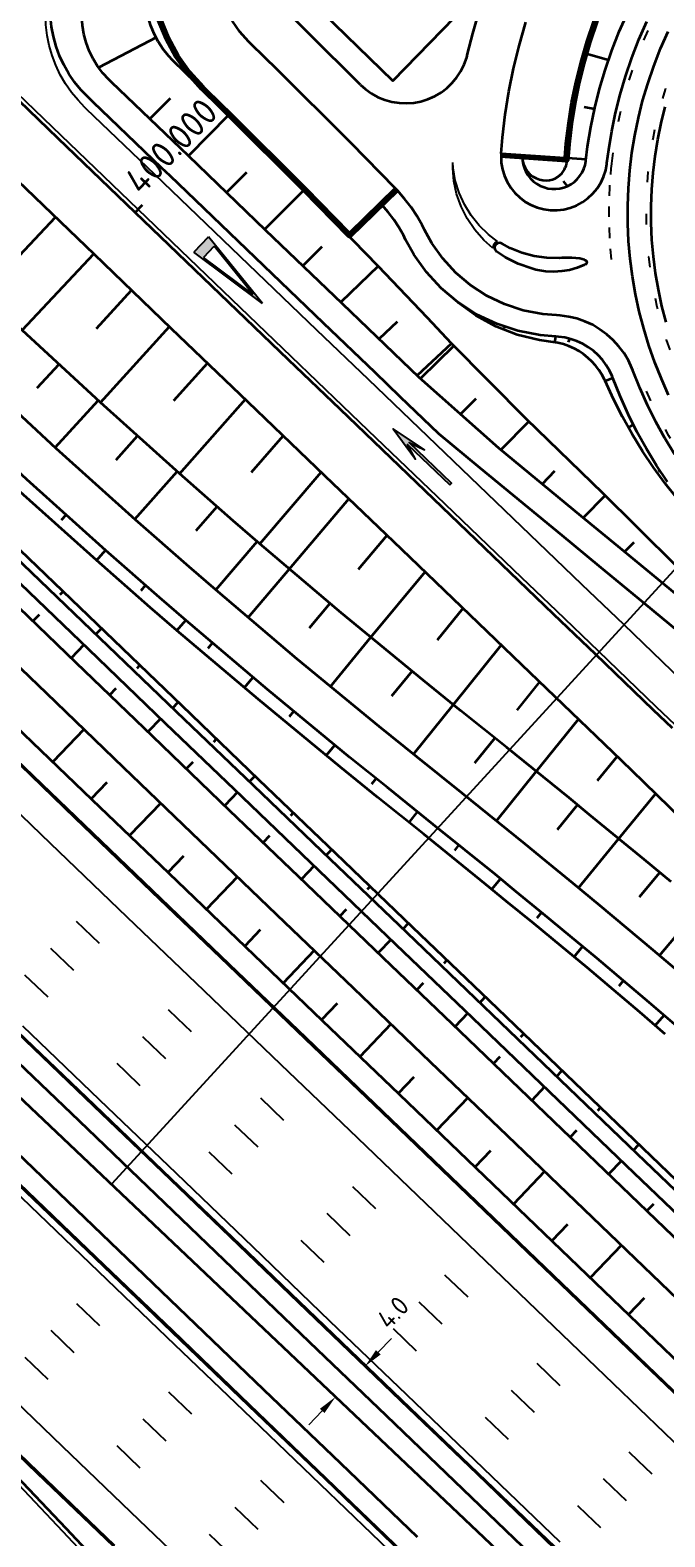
# Model space of a CAD drawing. Header units: metres. Extents: x 134219 to 139178, y 438661 to 444352.
# Drawn here: x 138449.6 to 138509.3, y 439288.6 to 439430.1 of the extents above; entities that cross this region are included whole.
import ezdxf

# ---------------------------------------------------------------- set-up
doc = ezdxf.new("R2010")
doc.units = ezdxf.units.M
for name, pattern in [('11strp', [2, 1, -1]), ('13strp', [4, 1, -3]), ('39strp', [12, 3, -9])]:
    doc.linetypes.add(name, pattern=pattern)
doc.layers.get('DEFPOINTS').update_dxf_attribs({"color": 193})
for name, color, linetype, lineweight in [('N-WE-KL-ET_LS_OV_KABEL-G', 10, 'KL-LS-OV-N', 35), ('N-WE-KL-ET_LS_OV_KABEL-M', 7, 'Continuous', 18), ('Utd-geleiderail-nw', 8, 'glm a2ee v014$0$f2m40080', 35), ('Utd-ondergr-nw', 8, '13strp', 35), ('X-XX-AL-AANPIJLING-S', 7, 'Continuous', 25)]:
    doc.layers.add(name, color=color, linetype=linetype, lineweight=lineweight)
doc.layers.add('Utd-weg-nw', color=8, linetype='Continuous')
doc.styles.add('alm a2ee v011$0$rtw_iso', font='NLCS-ISO.ttf')
doc.styles.add('NLCS_18', font='NLCS-ISO.ttf', dxfattribs={"height": 1.8})
doc.linetypes.add('Dwm A2 aanvulling$0$haag', pattern='A,7,-1.5,[1,RTW.shx,S=0.75,R=45,X=0,Y=0],-1.5', length=10)
doc.linetypes.add('glm a2ee v014$0$f2m40080', pattern='A,2,-1,[160,RTW.shx,S=0.5,R=0,X=0,Y=0],-1', length=4)
doc.linetypes.add('KL-LS-OV-N', pattern='A,4,-1,[103,NLCS.SHX,S=0.75,R=0,X=0,Y=0],-1,4,-1.5,["0V",Standard,S=1,R=0,X=0,Y=-0.5],-3', length=14.5)
doc.dimstyles.new('NLCS_t18_pijl_Dimension_l3_h1', dxfattribs={"dimtxt": 1.8, "dimasz": 1.8, "dimexe": 2, "dimexo": 2, "dimgap": 0.7, "dimtad": 1, "dimdec": 1, "dimzin": 0, "dimdsep": 46, "dimtxsty": 'NLCS_18', "dimcen": 2.5, "dimdle": 2, "dimclrd": 256, "dimclre": 256, "dimclrt": 256, "dimadec": 1, "dimazin": 0, "dimtfac": 1, "dimtdec": 1, "dimtofl": 0, "dimtmove": 1, "dimatfit": 0, "dimfxl": 0, "dimtolj": 1, "dimtzin": 0, "dimlwd": 18, "dimlwe": 18, "dimarcsym": 0})

# ---------------------------------------------------------------- blocks, each defined once
blk = doc.blocks.new('Dwm A2 aanvulling$0$voorrang_750')
h = blk.add_hatch(color=256)
h.paths.add_polyline_path([(0, 8), (-1, 8), (0, 0), (1, 8)])
h.paths.add_polyline_path([(0, 7), (0.72, 7), (0, 1.21), (-0.72, 7)], flags=16)
for p, q in [((0, 0), (-1, 8)), ((0, 8), (-1, 8)), ((0, 0), (1, 8)), ((0, 8), (1, 8)), ((0.85, 8), (0.85, 8.02)), ((0, 1.21), (-0.72, 7)), ((0, 7), (-0.72, 7)), ((0, 1.21), (0.72, 7)), ((0, 7), (0.72, 7))]:
    blk.add_line(p, q)
blk = doc.blocks.new('Dwm A2 aanvulling$0$antispkpijl_750')
blk.add_hatch(color=256).paths.add_polyline_path([(-0.125, 0), (0.125, 0), (0.125, 5.5), (0.6, 4), (0, 7.5), (-0.6, 4), (-0.125, 5.5)])
blk.add_lwpolyline([(-0.125, 0), (0.125, 0), (0.125, 5.5), (0.6, 4), (0, 7.5), (-0.6, 4), (-0.125, 5.5)], close=True)
blk = doc.blocks.new('*D509')
at = {"layer": 'DEFPOINTS', "color": 0, "transparency": 16777216}
for p in [(138481.08, 439304.62), (138478.29, 439301.72), (138478.29, 439301.72)]:
    blk.add_point(p, dxfattribs=at)
at = {"layer": 'N-WE-KL-ET_LS_OV_KABEL-M', "lineweight": 18, "transparency": 16777216}
for p, q in [((138481.08, 439304.62), (138479.63, 439306)), ((138478.29, 439301.72), (138476.85, 439303.1))]:
    blk.add_line(p, q, dxfattribs=at)
at = {"layer": 'N-WE-KL-ET_LS_OV_KABEL-M', "linetype": 'Continuous', "lineweight": 18, "transparency": 16777216}
for p, q in [((138482.32, 439305.92), (138483.57, 439307.22)), ((138477.05, 439300.42), (138475.8, 439299.12))]:
    blk.add_line(p, q, dxfattribs=at)
at = {"layer": 'N-WE-KL-ET_LS_OV_KABEL-M', "transparency": 16777216}
for points in [[(138482.1, 439306.13), (138482.54, 439305.71), (138481.08, 439304.62)], [(138476.83, 439300.62), (138477.26, 439300.21), (138478.29, 439301.72)]]:
    blk.add_solid(points, dxfattribs=at)
at = {"layer": 'N-WE-KL-ET_LS_OV_KABEL-M', "transparency": 16777216, "insert": (138483.69, 439309.66), "char_height": 1.8, "attachment_point": 5, "rotation": 46.2058, "style": 'NLCS_18'}
blk.add_mtext('\\A1;4.0', dxfattribs=at)

msp = doc.modelspace()

# ---------------------------------------------------------------- linework, layer by layer
at = {"layer": 'N-WE-KL-ET_LS_OV_KABEL-G', "elevation": 1.38, "flags": 128}
msp.add_lwpolyline([(138165.54, 439600.74), (138425.82, 439351.41), (138520.26, 439261.98), (138566.89, 439216.72), (138597.65, 439187.42)], dxfattribs=at)
at = {"layer": 'Utd-geleiderail-nw', "linetype": 'Continuous', "flags": 128}
for points in [[(138446.96, 439334.58), (138454.18, 439327.66), (138461.4, 439320.74), (138468.62, 439313.82), (138475.83, 439306.9), (138483.05, 439299.98), (138490.27, 439293.06), (138497.49, 439286.14)], [(138442.67, 439330.11), (138449.89, 439323.19), (138457.11, 439316.27), (138464.33, 439309.35), (138471.54, 439302.42), (138478.76, 439295.5), (138485.98, 439288.58)]]:
    msp.add_lwpolyline(points, dxfattribs=at)
at = {"layer": 'Utd-ondergr-nw', "color": 7, "linetype": 'Continuous'}
msp.add_line((138459.45, 439412.98), (138460.14, 439413.7), dxfattribs=at)
at = {"layer": 'Utd-ondergr-nw', "linetype": 'Dwm A2 aanvulling$0$haag', "lineweight": 70, "flags": 128}
msp.add_lwpolyline([(138484.06, 439415.09), (138479.62, 439410.77), (138475.35, 439415.11), (138468.27, 439422.17), (138467.48, 439422.94), (138465.81, 439424.57), (138465.76, 439424.62), (138464.48, 439426.04), (138463.36, 439427.61), (138462.43, 439429.3), (138461.7, 439431.09), (138461.18, 439432.94), (138460.88, 439434.84), (138460.8, 439436.77), (138460.8, 439437.11), (138460.82, 439437.7), (138460.79, 439439.37), (138460.66, 439441.04), (138460.43, 439442.69), (138460.09, 439444.33), (138459.82, 439445.4), (138459.47, 439446.9), (138459.24, 439448.81), (138459.22, 439450.74), (138459.43, 439452.66), (138459.86, 439454.54), (138460.5, 439456.35), (138461.35, 439458.08), (138461.55, 439458.43), (138463.05, 439460.95), (138463.86, 439462.33), (138468.12, 439469.57), (138470.5, 439473.57), (138471.17, 439474.61), (138472.36, 439476.12), (138473.73, 439477.48), (138475.24, 439478.68), (138476.87, 439479.7), (138478.62, 439480.52), (138480.44, 439481.13), (138482.33, 439481.53), (138484.25, 439481.71), (138486.18, 439481.67), (138488.08, 439481.4), (138489.95, 439480.92), (138491.75, 439480.23), (138493.45, 439479.33), (138493.67, 439479.2), (138494.46, 439478.69), (138495.52, 439477.95), (138496.56, 439477.17), (138497.56, 439476.34), (138498.53, 439475.48), (138499.47, 439474.57), (138500.37, 439473.63), (138501.23, 439472.65), (138502.05, 439471.64), (138502.36, 439471.23), (138502.83, 439470.59), (138503.57, 439469.5), (138504.27, 439468.39), (138504.92, 439467.25), (138505.52, 439466.08), (138506.08, 439464.89), (138506.59, 439463.67), (138507.05, 439462.43), (138507.46, 439461.17), (138507.82, 439459.89), (138508.13, 439458.6), (138508.39, 439457.29), (138508.59, 439455.97), (138508.74, 439454.64), (138508.83, 439453.3), (138508.87, 439451.96), (138508.86, 439450.61), (138508.79, 439449.26), (138508.67, 439447.92), (138508.49, 439446.57), (138508.26, 439445.23), (138507.97, 439443.9), (138507.63, 439442.58), (138507.23, 439441.27), (138506.78, 439439.98), (138506.27, 439438.7), (138505.71, 439437.44), (138505.28, 439436.54), (138504.36, 439434.69), (138504.21, 439434.38), (138503.53, 439432.82), (138502.78, 439430.9), (138502.11, 439428.96), (138501.54, 439427), (138501.07, 439425.12), (138500.69, 439423.23), (138500.39, 439421.33), (138500.16, 439419.42), (138500.04, 439417.89), (138493.85, 439418.31)], dxfattribs=at)
at = {"layer": 'Utd-ondergr-nw', "linetype": 'Continuous'}
msp.add_lwpolyline([(138476.03, 439432.75), (138482.96, 439439.85), (138490.62, 439432.44), (138483.69, 439425.34)], close=True, dxfattribs=at)
at = {"layer": 'Utd-ondergr-nw', "linetype": 'Continuous', "flags": 128}
for points in [[(138483.92, 439415.24), (138479.62, 439411.05), (138475.5, 439415.25), (138468.41, 439422.31), (138467.62, 439423.08), (138465.95, 439424.72), (138465.91, 439424.76), (138464.63, 439426.17), (138463.53, 439427.72), (138462.61, 439429.39), (138461.89, 439431.15), (138461.37, 439432.98), (138461.08, 439434.86), (138461, 439436.77), (138461, 439437.11)], [(138483.92, 439415.24), (138479.76, 439419.48), (138472.61, 439426.59), (138471.82, 439427.37), (138470.15, 439429), (138470.12, 439429.03), (138469.31, 439429.93), (138468.61, 439430.92), (138468.02, 439431.98), (138467.56, 439433.1), (138467.24, 439434.27), (138467.05, 439435.46), (138466.99, 439436.67), (138467, 439436.89)], [(138480.64, 439424.97), (138475.76, 439429.81), (138474.96, 439430.59), (138473.3, 439432.22), (138473.28, 439432.23), (138472.82, 439432.75), (138472.41, 439433.31), (138472.08, 439433.92), (138471.82, 439434.56), (138471.63, 439435.23), (138471.52, 439435.91), (138471.49, 439436.6), (138471.5, 439436.72)], [(138484.39, 439395.64), (138482.01, 439397.93), (138477.17, 439402.56), (138469.96, 439409.48), (138462.74, 439416.4), (138461.94, 439417.17), (138455.52, 439423.33), (138454.94, 439423.88), (138454.35, 439424.49), (138453.75, 439425.22), (138453.21, 439426), (138452.74, 439426.82), (138452.35, 439427.68), (138452.02, 439428.57), (138451.77, 439429.48), (138451.6, 439430.41), (138451.51, 439431.35), (138451.5, 439432.3), (138451.57, 439433.24), (138451.72, 439434.18), (138451.76, 439434.36)], [(138486.16, 439397.48), (138483.78, 439399.77), (138478.94, 439404.4), (138471.72, 439411.32), (138464.5, 439418.25), (138463.71, 439419.01), (138457.28, 439425.17), (138457.07, 439425.37), (138456.99, 439425.45), (138456.43, 439426.05), (138455.93, 439426.71), (138455.5, 439427.41), (138455.14, 439428.15), (138454.85, 439428.93), (138454.64, 439429.72), (138454.51, 439430.54), (138454.45, 439431.36), (138454.48, 439432.18), (138454.58, 439433), (138454.67, 439433.44)], [(138489.2, 439400.66), (138486.94, 439403.06), (138482.31, 439407.92), (138475.32, 439415.08), (138468.23, 439422.13), (138467.44, 439422.91), (138463.01, 439427.24), (138462.59, 439427.68), (138462.07, 439428.33), (138461.62, 439429.02), (138461.24, 439429.75), (138460.93, 439430.51), (138460.69, 439431.3), (138460.54, 439432.11), (138460.46, 439432.93), (138460.46, 439433.75), (138460.53, 439434.46)], [(138480.64, 439424.97), (138481.11, 439424.55), (138481.67, 439424.15), (138482.28, 439423.81), (138482.92, 439423.55), (138483.58, 439423.36), (138484.27, 439423.25), (138484.96, 439423.22), (138485.65, 439423.27), (138486.33, 439423.39), (138486.99, 439423.6), (138487.62, 439423.88), (138488.22, 439424.23), (138488.77, 439424.65), (138489.27, 439425.13), (138489.71, 439425.66), (138490.09, 439426.24), (138490.4, 439426.86), (138490.63, 439427.51), (138490.72, 439427.86), (138491.21, 439429.78), (138491.91, 439432.2)], [(138495.86, 439418.37), (138495.86, 439418.23), (138495.87, 439417.85), (138495.94, 439417.48), (138496.05, 439417.11), (138496.2, 439416.77), (138496.4, 439416.45), (138496.64, 439416.15), (138496.91, 439415.89), (138497.22, 439415.66), (138497.55, 439415.47), (138497.9, 439415.33), (138498.26, 439415.23), (138498.64, 439415.18), (138499.02, 439415.18), (138499.39, 439415.22), (138499.76, 439415.31), (138500.12, 439415.45), (138500.45, 439415.63), (138500.76, 439415.85), (138501.03, 439416.11), (138501.28, 439416.4), (138501.48, 439416.72), (138501.64, 439417.06), (138501.76, 439417.42), (138501.83, 439417.8), (138501.84, 439417.84), (138502, 439419.16), (138502.3, 439420.98), (138502.67, 439422.78), (138503.12, 439424.57), (138503.64, 439426.33), (138504.27, 439428.17), (138504.98, 439429.98), (138505.77, 439431.76)], [(138461.77, 439431.11), (138462.5, 439429.34), (138463.43, 439427.66), (138464.54, 439426.09), (138465.82, 439424.67), (138465.87, 439424.63), (138467.53, 439423), (138468.32, 439422.23), (138475.41, 439415.17), (138479.54, 439410.97)], [(138493.87, 439418.51), (138493.86, 439418.27), (138493.88, 439417.64), (138493.99, 439417.01), (138494.18, 439416.41), (138494.44, 439415.83), (138494.77, 439415.29), (138495.16, 439414.8), (138495.62, 439414.36), (138496.12, 439413.98), (138496.67, 439413.67), (138497.26, 439413.43), (138497.87, 439413.27), (138498.49, 439413.18), (138499.13, 439413.18), (138499.75, 439413.25), (138500.37, 439413.41), (138500.96, 439413.63), (138501.51, 439413.94), (138502.02, 439414.3), (138502.49, 439414.74), (138502.89, 439415.22), (138503.23, 439415.75), (138503.5, 439416.33), (138503.7, 439416.93), (138503.82, 439417.55), (138503.82, 439417.62), (138503.98, 439418.88), (138504.27, 439420.61), (138504.62, 439422.34), (138505.05, 439424.04), (138505.55, 439425.73), (138506.15, 439427.48), (138506.83, 439429.21), (138507.58, 439430.91)], [(138493.87, 439418.51), (138499.85, 439418.1), (138499.96, 439419.44), (138500.19, 439421.36), (138500.49, 439423.27), (138500.88, 439425.17), (138501.35, 439427.05), (138501.92, 439429.02), (138502.59, 439430.97)], [(138493.87, 439418.51), (138493.99, 439420.02), (138494.24, 439422.18), (138494.59, 439424.34), (138495.03, 439426.48), (138495.55, 439428.61), (138496.2, 439430.84)], [(138499.97, 439418.1), (138500.08, 439419.43), (138500.31, 439421.34), (138500.61, 439423.25), (138501, 439425.14), (138501.46, 439427.02), (138502.04, 439428.99), (138502.7, 439430.93)], [(138500.1, 439418.09), (138500.21, 439419.42), (138500.44, 439421.32), (138500.74, 439423.22), (138501.12, 439425.11), (138501.59, 439426.99), (138502.16, 439428.95), (138502.82, 439430.89)], [(138461.43, 439429.39), (138456.04, 439426.57)], [(138509.61, 439395.82), (138508.93, 439397.35), (138508.31, 439398.89), (138507.76, 439400.47), (138507.27, 439402.06), (138506.85, 439403.67), (138506.5, 439405.3), (138506.21, 439406.94), (138506, 439408.6), (138505.85, 439410.26), (138505.78, 439411.92), (138505.77, 439413.59), (138505.83, 439415.25), (138505.96, 439416.91), (138506.16, 439418.57), (138506.43, 439420.21), (138506.77, 439421.85), (138507.17, 439423.46), (138507.65, 439425.06), (138508.22, 439426.72), (138508.86, 439428.36), (138509.57, 439429.97)], [(138501.86, 439427.91), (138503.97, 439427.29)], [(138481.11, 439392.21), (138478.72, 439394.5), (138473.89, 439399.13), (138466.67, 439406.06), (138459.45, 439412.98), (138458.65, 439413.74), (138452.23, 439419.9), (138446.7, 439425.2)], [(138462.76, 439423.68), (138460.85, 439421.75)], [(138468.24, 439422.12), (138464.47, 439418.28)], [(138501.68, 439422.88), (138502.66, 439422.7)], [(138509.39, 439402.66), (138508.99, 439404.18), (138508.66, 439405.72), (138508.39, 439407.27), (138508.19, 439408.83), (138508.05, 439410.4), (138507.98, 439411.98), (138507.97, 439413.55), (138508.03, 439415.13), (138508.15, 439416.7), (138508.34, 439418.26), (138508.59, 439419.81), (138508.91, 439421.36), (138509.3, 439422.88)], [(138477.3, 439388.24), (138474.92, 439390.53), (138470.08, 439395.16), (138462.86, 439402.08), (138455.64, 439409.01), (138454.85, 439409.77), (138448.43, 439415.93), (138444.49, 439419.7)], [(138495.86, 439418.37), (138495.86, 439418.23), (138495.89, 439417.85), (138495.98, 439417.49), (138496.13, 439417.15), (138496.33, 439416.84), (138496.58, 439416.57), (138496.86, 439416.35), (138497.16, 439416.18), (138497.47, 439416.06), (138497.8, 439415.99), (138498.11, 439415.97), (138498.42, 439416), (138498.7, 439416.07), (138498.96, 439416.17), (138499.2, 439416.31), (138499.4, 439416.46), (138499.57, 439416.63), (138499.71, 439416.81), (138499.82, 439417), (138499.9, 439417.18), (138499.97, 439417.36), (138500.02, 439417.53), (138500.05, 439417.7), (138500.07, 439417.86), (138500.09, 439418.02), (138500.1, 439418.05)], [(138500.1, 439418.09), (138501.85, 439417.97)], [(138469.92, 439416.72), (138468.05, 439414.84)], [(138475.33, 439415.07), (138471.64, 439411.41)], [(138499.08, 439403.31), (138497.79, 439403.42), (138495.95, 439403.77), (138494.19, 439404.35), (138492.53, 439405.15), (138491, 439406.13), (138489.61, 439407.3), (138488.39, 439408.63), (138487.35, 439410.08), (138486.67, 439411.33), (138486.44, 439411.77), (138485.95, 439412.64), (138485.4, 439413.47), (138484.79, 439414.26), (138484.13, 439415.02), (138483.92, 439415.24)], [(138499.7, 439415.92), (138500.09, 439415.44)], [(138499, 439401.31), (138497.53, 439401.44), (138495.45, 439401.84), (138493.45, 439402.5), (138491.56, 439403.4), (138489.81, 439404.53), (138488.23, 439405.86), (138486.84, 439407.37), (138485.65, 439409.03), (138484.89, 439410.41), (138484.68, 439410.84), (138484.25, 439411.59), (138483.77, 439412.31), (138483.24, 439413), (138482.67, 439413.65), (138482.49, 439413.84)], [(138448.59, 439408.92), (138451.98, 439412.52)], [(138477.02, 439409.73), (138475.22, 439407.97)], [(138493.93, 439410.05), (138493.93, 439410.05), (138493.75, 439410.11), (138493.56, 439410.09), (138493.4, 439410), (138493.29, 439409.85), (138493.25, 439409.66), (138493.29, 439409.48), (138493.4, 439409.33), (138493.43, 439409.3)], [(138501.77, 439408.06), (138501.72, 439408.04), (138501.02, 439407.76), (138500.3, 439407.56), (138499.56, 439407.44), (138498.82, 439407.4), (138498.07, 439407.43), (138497.33, 439407.55), (138497.14, 439407.59), (138496.74, 439407.7), (138495.47, 439408.14), (138494.28, 439408.74), (138493.43, 439409.3)], [(138501.72, 439408.53), (138501.27, 439408.63), (138500.52, 439408.71), (138499.78, 439408.71), (138499.58, 439408.7), (138499.37, 439408.69), (138498.17, 439408.7), (138496.98, 439408.86), (138495.82, 439409.17), (138494.71, 439409.62), (138493.93, 439410.05)], [(138448.85, 439401.9), (138455.58, 439409.07)], [(138482.32, 439407.91), (138478.81, 439404.53)], [(138501.72, 439408.53), (138501.81, 439408.5), (138501.9, 439408.39), (138501.91, 439408.25), (138501.86, 439408.13), (138501.77, 439408.06)], [(138471.18, 439381.86), (138468.68, 439384.02), (138463.63, 439388.44), (138456.19, 439395.12), (138448.84, 439401.91), (138448.03, 439402.66), (138442.77, 439407.61)], [(138455.83, 439402.08), (138459.13, 439405.66)], [(138498.98, 439400.76), (138497.47, 439400.97), (138495.36, 439401.49), (138493.36, 439402.27), (138491.5, 439403.28), (138489.79, 439404.5)], [(138489.8, 439404.5), (138489.82, 439404.52)], [(138456.2, 439395.11), (138462.69, 439402.25)], [(138484.08, 439402.69), (138482.39, 439401.09)], [(138494.15, 439402.12), (138494.21, 439402.25)], [(138510.17, 439390.27), (138509.25, 439391.77), (138508.4, 439393.31), (138507.62, 439394.88), (138506.9, 439396.49), (138506.25, 439398.12), (138506.25, 439398.12), (138506.16, 439398.34), (138505.83, 439399.06), (138505.42, 439399.75), (138504.94, 439400.39), (138504.4, 439400.98), (138503.81, 439401.52), (138503.16, 439401.99), (138502.48, 439402.4), (138501.75, 439402.74), (138500.99, 439403), (138500.22, 439403.18), (138499.42, 439403.29), (138499.08, 439403.31)], [(138467.03, 439377.53), (138464.53, 439379.69), (138459.48, 439384.11), (138452.03, 439390.79), (138444.69, 439397.58), (138443.88, 439398.33), (138441.08, 439400.97)], [(138489.2, 439400.66), (138485.98, 439397.65)], [(138531.27, 439357.47), (138528.98, 439359.98), (138526.67, 439362.48), (138524.37, 439364.97), (138522.08, 439367.45), (138519.8, 439369.93), (138517.55, 439372.42), (138515.88, 439374.3), (138510.54, 439379.56), (138506.64, 439383.43), (138503.43, 439386.6), (138496.24, 439393.55), (138489.2, 439400.66)], [(138498.92, 439400.77), (138499, 439401.31)], [(138503.65, 439397.15), (138503.65, 439397.15), (138503.59, 439397.29), (138503.34, 439397.75), (138503.06, 439398.18), (138502.75, 439398.59), (138502.4, 439398.98), (138502.03, 439399.33), (138501.62, 439399.66), (138501.19, 439399.95), (138500.73, 439400.2), (138500.24, 439400.42), (138499.74, 439400.59), (138499.21, 439400.72), (138498.98, 439400.76)], [(138509.5, 439387.66), (138508.48, 439389.19), (138507.52, 439390.77), (138506.63, 439392.38), (138505.81, 439394.03), (138505.06, 439395.71), (138504.38, 439397.42), (138504.37, 439397.42), (138504.31, 439397.58), (138504.06, 439398.13), (138503.75, 439398.64), (138503.39, 439399.12), (138502.99, 439399.57), (138502.55, 439399.97), (138502.06, 439400.32), (138501.55, 439400.63), (138501, 439400.88), (138500.43, 439401.08), (138499.85, 439401.22), (138499.26, 439401.3), (138499, 439401.31)], [(138500.21, 439400.79), (138500.32, 439401.1)], [(138489.42, 439400.43), (138486.28, 439397.38)], [(138450.26, 439396.51), (138452.3, 439398.71)], [(138463.09, 439395.3), (138466.26, 439398.83)], [(138464.26, 439374.64), (138461.76, 439376.8), (138456.71, 439381.22), (138449.27, 439387.9), (138441.92, 439394.69), (138441.11, 439395.44), (138439.81, 439396.66)], [(138514.92, 439373.3), (138509.12, 439378.08), (138504.86, 439381.59), (138501.38, 439384.46), (138493.64, 439390.83), (138486.16, 439397.48)], [(138503.65, 439397.15), (138504.36, 439397.45)], [(138511.67, 439384.68), (138510.46, 439386.07), (138509.3, 439387.52), (138508.2, 439389.01), (138507.16, 439390.56), (138506.18, 439392.14), (138505.27, 439393.77), (138504.43, 439395.44), (138503.65, 439397.15), (138503.65, 439397.15)], [(138463.38, 439373.72), (138460.88, 439375.88), (138455.83, 439380.3), (138448.38, 439386.98), (138441.04, 439393.77), (138440.23, 439394.52), (138439.39, 439395.31)], [(138451.93, 439390.89), (138455.97, 439395.32)], [(138463.64, 439388.43), (138469.82, 439395.42)], [(138513.15, 439371.46), (138507.35, 439376.24), (138503.1, 439379.74), (138499.61, 439382.62), (138491.87, 439388.99), (138488, 439392.18), (138484.39, 439395.64)], [(138491.5, 439395.45), (138490.06, 439394.02)], [(138434.12, 439394.12), (138434.46, 439393.79), (138441.68, 439386.87), (138448.9, 439379.95), (138456.11, 439373.03), (138463.33, 439366.11), (138470.55, 439359.19), (138477.77, 439352.27), (138484.99, 439345.35), (138492.21, 439338.42), (138499.42, 439331.5), (138506.64, 439324.58), (138513.86, 439317.66), (138521.08, 439310.74), (138528.3, 439303.82), (138535.52, 439296.9), (138542.73, 439289.98), (138549.95, 439283.06), (138557.17, 439276.14), (138558.58, 439274.78)], [(138434.41, 439394.88), (138434.98, 439394.33), (138442.2, 439387.41), (138449.42, 439380.49), (138456.63, 439373.57), (138463.85, 439366.65), (138471.07, 439359.73), (138478.29, 439352.81), (138485.51, 439345.89), (138492.73, 439338.97), (138499.94, 439332.04), (138507.16, 439325.12), (138514.38, 439318.2), (138521.6, 439311.28), (138528.82, 439304.36), (138536.03, 439297.44), (138543.25, 439290.52), (138550.47, 439283.6), (138557.69, 439276.68), (138559.17, 439275.26)], [(138430.34, 439393.26), (138432.22, 439391.45), (138439.44, 439384.53), (138446.66, 439377.61), (138453.88, 439370.69), (138461.09, 439363.77), (138468.31, 439356.85), (138475.53, 439349.93), (138482.75, 439343.01), (138489.97, 439336.09), (138497.19, 439329.17), (138504.4, 439322.25), (138511.62, 439315.33), (138518.84, 439308.41), (138526.06, 439301.49), (138533.28, 439294.56), (138540.5, 439287.64), (138547.71, 439280.72), (138554.93, 439273.8), (138562.15, 439266.88), (138569.37, 439259.96), (138572.11, 439257.33)], [(138432.99, 439393.12), (138433.42, 439392.71), (138440.64, 439385.79), (138447.86, 439378.87), (138455.08, 439371.95), (138462.29, 439365.02), (138469.51, 439358.1), (138476.73, 439351.18), (138483.95, 439344.26), (138491.17, 439337.34), (138498.39, 439330.42), (138505.6, 439323.5), (138512.82, 439316.58), (138520.04, 439309.66), (138527.26, 439302.74), (138534.48, 439295.82), (138541.7, 439288.9), (138548.91, 439281.98), (138556.13, 439275.06), (138562.04, 439269.39)], [(138509.97, 439364.52), (138508.17, 439366.26), (138502.76, 439371.45), (138498.79, 439375.25), (138495.54, 439378.37), (138488.32, 439385.29), (138481.11, 439392.21)], [(138496.46, 439393.33), (138493.84, 439390.67)], [(138505.83, 439392.77), (138506.3, 439393.04)], [(138457.68, 439389.75), (138459.69, 439391.98)], [(138470.39, 439388.57), (138473.38, 439392)], [(138459.43, 439384.15), (138463.41, 439388.64)], [(138471.18, 439381.86), (138476.95, 439388.58)], [(138510.92, 439355.92), (138508.55, 439358.24), (138506.16, 439360.55), (138504.37, 439362.29), (138498.95, 439367.48), (138494.99, 439371.28), (138491.74, 439374.4), (138484.52, 439381.32), (138477.3, 439388.24)], [(138498.9, 439388.66), (138497.74, 439387.46)], [(138508.65, 439388.66), (138508.78, 439388.75)], [(138465.2, 439383.09), (138467.17, 439385.34)], [(138473.97, 439379.5), (138479.56, 439386.07)], [(138503.65, 439386.38), (138501.59, 439384.28)], [(138452.54, 439384.11), (138452.97, 439384.58)], [(138480.46, 439379.46), (138483.14, 439382.65)], [(138455.84, 439380.29), (138456.68, 439381.25)], [(138467.03, 439377.53), (138470.94, 439382.06)], [(138509.85, 439350.09), (138507.31, 439352.19), (138504.76, 439354.3), (138502.19, 439356.41), (138500.25, 439358), (138494.39, 439362.72), (138490.09, 439366.17), (138486.57, 439369.01), (138478.82, 439375.38), (138471.18, 439381.86)], [(138506.33, 439381.98), (138505.46, 439381.1)], [(138470.09, 439374.93), (138473.97, 439379.5)], [(138481.63, 439373.07), (138486.71, 439379.22)], [(138452.42, 439377.09), (138452.68, 439377.36)], [(138460.02, 439377.48), (138460.44, 439377.96)], [(138510.62, 439341.61), (138508.16, 439343.7), (138505.66, 439345.79), (138503.14, 439347.88), (138500.6, 439349.98), (138498.03, 439352.08), (138496.09, 439353.67), (138490.24, 439358.39), (138485.94, 439361.84), (138482.41, 439364.68), (138474.67, 439371.05), (138467.03, 439377.53)], [(138450.43, 439375.19), (138449.83, 439374.57)], [(138475.86, 439373.97), (138477.79, 439376.26)], [(138487.89, 439372.84), (138490.29, 439375.79)], [(138443.89, 439374.73), (138451.11, 439367.81), (138458.33, 439360.88), (138465.54, 439353.96), (138472.76, 439347.04), (138479.98, 439340.12), (138487.2, 439333.2), (138494.42, 439326.28), (138501.64, 439319.36), (138508.85, 439312.44), (138516.07, 439305.52), (138523.29, 439298.6), (138530.51, 439291.68), (138537.73, 439284.76), (138544.95, 439277.84), (138552.16, 439270.92), (138559.38, 439263.99), (138566.6, 439257.07), (138573.82, 439250.15), (138581.04, 439243.23), (138588.25, 439236.31), (138594.17, 439230.64)], [(138455.77, 439373.36), (138456.29, 439373.9)], [(138463.38, 439373.72), (138464.21, 439374.69)], [(138510.21, 439336.7), (138507.8, 439338.78), (138505.35, 439340.85), (138502.87, 439342.93), (138500.36, 439345.01), (138497.82, 439347.1), (138495.26, 439349.19), (138493.33, 439350.78), (138487.47, 439355.5), (138483.17, 439358.96), (138479.65, 439361.79), (138471.9, 439368.17), (138464.26, 439374.64)], [(138454.64, 439372.36), (138453.44, 439371.11)], [(138509.3, 439335.8), (138506.9, 439337.87), (138504.45, 439339.94), (138501.98, 439342.02), (138499.47, 439344.09), (138496.94, 439346.18), (138494.38, 439348.27), (138492.44, 439349.86), (138486.59, 439354.58), (138482.28, 439358.03), (138478.76, 439360.87), (138471.02, 439367.25), (138463.38, 439373.72)], [(138466.32, 439372.06), (138466.74, 439372.54)], [(138477.82, 439368.46), (138481.63, 439373.07)], [(138489.38, 439366.75), (138493.88, 439372.34)], [(138459.64, 439370.17), (138459.9, 439370.44)], [(138483.6, 439367.57), (138485.49, 439369.89)], [(138457.65, 439368.27), (138457.05, 439367.65)], [(138469.73, 439368.34), (138470.54, 439369.32)], [(138495.39, 439366.24), (138497.5, 439368.88)], [(138462.99, 439366.44), (138463.51, 439366.98)], [(138485.63, 439362.09), (138489.38, 439366.75)], [(138461.86, 439365.44), (138460.66, 439364.19)], [(138473.98, 439365.64), (138474.38, 439366.13)], [(138497.17, 439360.48), (138501.13, 439365.39)], [(138448.18, 439364.75), (138455.4, 439357.83), (138462.62, 439350.91), (138469.83, 439343.99), (138477.05, 439337.07), (138484.27, 439330.15), (138491.49, 439323.23), (138498.71, 439316.31), (138505.93, 439309.39), (138513.14, 439302.47), (138520.36, 439295.54), (138527.58, 439288.62), (138534.8, 439281.7), (138542.02, 439274.78), (138549.24, 439267.86), (138556.45, 439260.94), (138563.67, 439254.02), (138570.89, 439247.1), (138578.11, 439240.18), (138585.33, 439233.26), (138592.55, 439226.34), (138599.76, 439219.42), (138606.98, 439212.5), (138613.36, 439206.38)], [(138454.64, 439364.42), (138451.71, 439361.36)], [(138446.57, 439363.08), (138453.79, 439356.16), (138461.01, 439349.24), (138468.23, 439342.32), (138475.45, 439335.39), (138482.67, 439328.47), (138489.88, 439321.55), (138497.1, 439314.63), (138504.32, 439307.71), (138511.54, 439300.79), (138518.76, 439293.87), (138525.98, 439286.95)], [(138446.62, 439363.13), (138453.84, 439356.21), (138461.06, 439349.29), (138468.28, 439342.37), (138475.5, 439335.44), (138482.71, 439328.52), (138489.93, 439321.6), (138497.15, 439314.68), (138504.37, 439307.76), (138511.59, 439300.84), (138518.81, 439293.92), (138526.02, 439287)], [(138466.86, 439363.25), (138467.12, 439363.52)], [(138477.43, 439361.97), (138478.23, 439362.95)], [(138491.41, 439361.28), (138493.28, 439363.61)], [(138464.87, 439361.35), (138464.27, 439360.73)], [(138502.92, 439359.61), (138504.78, 439361.89)], [(138470.21, 439359.52), (138470.73, 439360.06)], [(138481.71, 439359.31), (138482.11, 439359.81)], [(138493.42, 439355.82), (138497.17, 439360.48)], [(138456.79, 439359.43), (138455.32, 439357.9)], [(138469.08, 439358.52), (138467.88, 439357.27)], [(138504.92, 439354.16), (138508.4, 439358.39)], [(138461.86, 439357.5), (138458.93, 439354.44)], [(138499.16, 439355.02), (138501.06, 439357.33)], [(138474.08, 439356.33), (138474.34, 439356.6)], [(138485.21, 439355.69), (138486.01, 439356.68)], [(138472.09, 439354.43), (138471.49, 439353.81)], [(138501.13, 439349.54), (138504.92, 439354.16)], [(138464, 439352.51), (138462.54, 439350.98)], [(138477.43, 439352.6), (138477.94, 439353.14)], [(138489.5, 439353.05), (138489.9, 439353.54)], [(138476.3, 439351.6), (138475.1, 439350.34)], [(138469.08, 439350.58), (138466.15, 439347.52)], [(138481.29, 439349.41), (138481.55, 439349.68)], [(138492.99, 439349.41), (138493.8, 439350.39)], [(138506.87, 439348.68), (138508.78, 439350.98)], [(138479.31, 439347.51), (138478.71, 439346.88)], [(138497.27, 439346.73), (138497.67, 439347.22)], [(138508.75, 439343.2), (138512.61, 439347.77)], [(138471.22, 439345.59), (138469.76, 439344.06)], [(138484.64, 439345.67), (138485.16, 439346.22)], [(138483.52, 439344.68), (138482.32, 439343.42)], [(138500.72, 439343.06), (138501.53, 439344.04)], [(138476.29, 439343.66), (138473.37, 439340.6)], [(138488.51, 439342.48), (138488.77, 439342.76)], [(138486.53, 439340.59), (138485.93, 439339.96)], [(138504.97, 439340.34), (138505.38, 439340.83)], [(138478.44, 439338.67), (138476.98, 439337.14)], [(138491.86, 439338.75), (138492.38, 439339.3)], [(138490.74, 439337.76), (138489.53, 439336.5)], [(138508.36, 439336.61), (138509.19, 439337.57)], [(138448.33, 439336.01), (138455.55, 439329.09), (138462.77, 439322.17), (138469.99, 439315.25), (138477.21, 439308.33), (138484.42, 439301.41), (138491.64, 439294.49), (138498.86, 439287.57)], [(138448.38, 439336.06), (138455.6, 439329.14), (138462.82, 439322.22), (138470.04, 439315.3), (138477.25, 439308.38), (138484.47, 439301.46), (138491.69, 439294.54), (138498.91, 439287.62)], [(138483.51, 439336.74), (138480.59, 439333.68)], [(138495.73, 439335.56), (138495.99, 439335.83)], [(138493.74, 439333.67), (138493.14, 439333.04)], [(138485.66, 439331.75), (138484.19, 439330.22)], [(138499.08, 439331.83), (138499.6, 439332.37)], [(138497.95, 439330.84), (138496.75, 439329.58)], [(138490.73, 439329.81), (138487.8, 439326.76)], [(138502.95, 439328.64), (138503.21, 439328.91)], [(138500.96, 439326.75), (138500.36, 439326.12)], [(138492.88, 439324.83), (138491.41, 439323.3)], [(138506.3, 439324.91), (138506.82, 439325.45)], [(138497.95, 439322.89), (138495.02, 439319.84)], [(138505.17, 439323.91), (138503.97, 439322.66)], [(138448.47, 439321.71), (138455.69, 439314.79), (138462.91, 439307.87), (138470.13, 439300.94), (138477.34, 439294.02), (138484.56, 439287.1)], [(138448.52, 439321.76), (138455.74, 439314.84), (138462.96, 439307.92), (138470.17, 439301), (138477.39, 439294.07), (138484.61, 439287.15)], [(138508.18, 439319.83), (138507.58, 439319.2)], [(138500.1, 439317.91), (138498.63, 439316.38)], [(138505.17, 439315.97), (138502.24, 439312.92)], [(138507.31, 439310.99), (138505.85, 439309.46)], [(138443.06, 439301.61), (138450.28, 439294.69), (138457.5, 439287.77)], [(138443.01, 439301.56), (138450.23, 439294.64), (138457.45, 439287.72)], [(138447.72, 439294.91), (138452.93, 439289.39), (138459.79, 439282.12)]]:
    msp.add_lwpolyline(points, dxfattribs=at)
at = {"layer": 'Utd-weg-nw', "linetype": '13strp', "flags": 128}
for points in [[(138691.64, 439305.3), (138689.1, 439305.53), (138686.57, 439305.69), (138686.56, 439305.69), (138684.02, 439305.8), (138681.48, 439305.84), (138678.94, 439305.81), (138676.4, 439305.72), (138673.86, 439305.57), (138672.99, 439305.51), (138671.32, 439305.36), (138668.79, 439305.08), (138666.27, 439304.74), (138663.76, 439304.34), (138661.26, 439303.87), (138658.81, 439303.35), (138656.37, 439302.77), (138653.95, 439302.13), (138651.54, 439301.43), (138651.4, 439301.39), (138648.24, 439300.47), (138645.06, 439299.61), (138643.68, 439299.27), (138641.86, 439298.84), (138638.64, 439298.13), (138635.41, 439297.49), (138632.16, 439296.93), (138628.9, 439296.43), (138625.64, 439296.01), (138622.36, 439295.67), (138619.08, 439295.39), (138615.79, 439295.19), (138612.5, 439295.06), (138611.24, 439295.03), (138609.57, 439295.04), (138607.9, 439295.11), (138606.24, 439295.26), (138604.59, 439295.48), (138602.94, 439295.78), (138601.82, 439296.02), (138601.39, 439296.13), (138599.85, 439296.54), (138598.33, 439297.01), (138596.83, 439297.55), (138595.35, 439298.15), (138593.9, 439298.81), (138592.48, 439299.53), (138591.09, 439300.31), (138589.73, 439301.15), (138588.41, 439302.04), (138587.13, 439302.99), (138585.89, 439303.99), (138584.69, 439305.04), (138583.54, 439306.14), (138582.43, 439307.29), (138581.37, 439308.48), (138580.37, 439309.71), (138579.41, 439310.99), (138578.65, 439312.08), (138576.25, 439315.67), (138573.81, 439319.23), (138570.93, 439323.35), (138568.02, 439327.43), (138565.07, 439331.49), (138562.07, 439335.51), (138559.04, 439339.51), (138555.97, 439343.48), (138552.85, 439347.41), (138549.7, 439351.31), (138546.51, 439355.19), (138543.28, 439359.03), (138540.01, 439362.83), (138536.7, 439366.61), (138533.36, 439370.35), (138529.98, 439374.05), (138526.56, 439377.73), (138523.11, 439381.37), (138521.96, 439382.56), (138520.81, 439383.74), (138519.66, 439384.92), (138518.51, 439386.1), (138517.38, 439387.29), (138516.31, 439388.53), (138515.32, 439389.78), (138514.38, 439391.06), (138513.5, 439392.39), (138512.67, 439393.75), (138511.9, 439395.15), (138511.19, 439396.57), (138510.54, 439398.03), (138509.95, 439399.51), (138509.42, 439401.01), (138508.95, 439402.54), (138508.55, 439404.08), (138508.22, 439405.64), (138507.95, 439407.21), (138507.74, 439408.79), (138507.6, 439410.37), (138507.53, 439411.97), (138507.52, 439413.56), (138507.58, 439415.15), (138507.7, 439416.74), (138507.9, 439418.32), (138508.15, 439419.89), (138508.47, 439421.46), (138508.86, 439423), (138509.31, 439424.53), (138509.86, 439426.12), (138510.47, 439427.69), (138511.16, 439429.23), (138511.77, 439430.48), (138511.91, 439430.73), (138512.72, 439432.2), (138513.34, 439433.3), (138514.14, 439434.84), (138514.87, 439436.42), (138515.54, 439438.02), (138516.14, 439439.66), (138516.67, 439441.31), (138517.13, 439442.99), (138517.52, 439444.69), (138517.84, 439446.4), (138518.09, 439448.12), (138518.27, 439449.85), (138518.37, 439451.58), (138518.41, 439453.32), (138518.37, 439455.06), (138518.25, 439456.8), (138518.07, 439458.53), (138517.81, 439460.25), (138517.49, 439461.96), (138517.09, 439463.65), (138516.62, 439465.32), (138516.08, 439466.98), (138515.47, 439468.61), (138514.8, 439470.21), (138514.06, 439471.79), (138513.25, 439473.33), (138512.38, 439474.84), (138511.45, 439476.3), (138510.85, 439477.19), (138510.46, 439477.73), (138509.41, 439479.12), (138508.31, 439480.46), (138507.14, 439481.76), (138505.93, 439483), (138504.66, 439484.2), (138503.35, 439485.34), (138501.99, 439486.42), (138500.59, 439487.45), (138499.14, 439488.41), (138497.66, 439489.32), (138496.13, 439490.16), (138494.6, 439490.99), (138493.05, 439491.78), (138491.47, 439492.55), (138489.87, 439493.29), (138488.71, 439493.79), (138487.52, 439494.26), (138486.33, 439494.71), (138485.11, 439495.13), (138483.88, 439495.51), (138482.64, 439495.85), (138481.38, 439496.16), (138480.11, 439496.42), (138479.6, 439496.5), (138478.14, 439496.67), (138476.66, 439496.73), (138475.18, 439496.69), (138473.7, 439496.53), (138472.24, 439496.24), (138472.1, 439496.2)], [(138504.27, 439417.57), (138504.43, 439418.82), (138504.71, 439420.53), (138505.06, 439422.24), (138505.49, 439423.92), (138505.98, 439425.59), (138506.57, 439427.33), (138507.24, 439429.04), (138507.99, 439430.72), (138508.66, 439432.08), (138508.81, 439432.36), (138509.7, 439433.97), (138510.26, 439434.97), (138510.99, 439436.38), (138511.67, 439437.83), (138512.28, 439439.3), (138512.83, 439440.8), (138513.31, 439442.31), (138513.74, 439443.85), (138514.1, 439445.4), (138514.39, 439446.97), (138514.62, 439448.55), (138514.78, 439450.13), (138514.88, 439451.72), (138514.91, 439453.32), (138514.87, 439454.91), (138514.77, 439456.5), (138514.6, 439458.08), (138514.36, 439459.66), (138514.06, 439461.22), (138513.7, 439462.78), (138513.27, 439464.31), (138512.77, 439465.83), (138512.22, 439467.32), (138511.6, 439468.79), (138510.92, 439470.23), (138510.19, 439471.64), (138509.39, 439473.02), (138508.54, 439474.37), (138507.99, 439475.18), (138507.63, 439475.68), (138506.67, 439476.95), (138505.65, 439478.18), (138504.59, 439479.37), (138503.48, 439480.51), (138502.32, 439481.6), (138501.11, 439482.65), (138499.87, 439483.64), (138498.58, 439484.58), (138497.26, 439485.46), (138495.89, 439486.29), (138494.5, 439487.07), (138493.03, 439487.69), (138491.52, 439488.19), (138489.97, 439488.56), (138488.4, 439488.82), (138487.26, 439488.94), (138486.13, 439489), (138485, 439489.02), (138483.88, 439489), (138482.76, 439488.94), (138481.66, 439488.85), (138480.56, 439488.73), (138479.48, 439488.59), (138479.14, 439488.53), (138478.18, 439488.33), (138477.24, 439488.08), (138476.34, 439487.81), (138475.45, 439487.52), (138474.59, 439487.22), (138473.74, 439486.9), (138472.91, 439486.55), (138472.1, 439486.15), (138471.32, 439485.71), (138470.88, 439485.43), (138470.87, 439485.42), (138470.57, 439485.22), (138469.86, 439484.68), (138469.18, 439484.1)], [(138691.28, 439301.81), (138688.83, 439302.04), (138686.38, 439302.2), (138686.38, 439302.2), (138683.93, 439302.3), (138681.47, 439302.34), (138679.01, 439302.31), (138676.56, 439302.23), (138674.11, 439302.08), (138673.27, 439302.02), (138671.66, 439301.88), (138669.22, 439301.61), (138666.78, 439301.28), (138664.36, 439300.89), (138661.94, 439300.44), (138659.58, 439299.94), (138657.22, 439299.37), (138654.88, 439298.76), (138652.56, 439298.08), (138652.42, 439298.04), (138649.18, 439297.09), (138645.92, 439296.22), (138644.52, 439295.87), (138642.65, 439295.43), (138639.35, 439294.7), (138636.04, 439294.05), (138632.72, 439293.47), (138629.39, 439292.97), (138626.04, 439292.54), (138622.69, 439292.18), (138619.33, 439291.9), (138615.96, 439291.69), (138612.59, 439291.56), (138611.3, 439291.53), (138609.48, 439291.54), (138607.66, 439291.62), (138605.85, 439291.78), (138604.04, 439292.03), (138602.25, 439292.35), (138601.03, 439292.61), (138600.55, 439292.73), (138598.87, 439293.18), (138597.21, 439293.69), (138595.58, 439294.28), (138593.97, 439294.94), (138592.38, 439295.66), (138590.83, 439296.45), (138589.31, 439297.3), (138587.83, 439298.21), (138586.39, 439299.19), (138584.99, 439300.22), (138583.64, 439301.31), (138582.33, 439302.46), (138581.07, 439303.66), (138579.86, 439304.91), (138578.71, 439306.21), (138577.61, 439307.56), (138576.57, 439308.95), (138575.74, 439310.14), (138573.35, 439313.7), (138570.93, 439317.24), (138568.07, 439321.33), (138565.18, 439325.39), (138562.25, 439329.41), (138559.28, 439333.41), (138556.26, 439337.38), (138553.21, 439341.32), (138550.12, 439345.23), (138546.99, 439349.1), (138543.82, 439352.95), (138540.61, 439356.76), (138537.37, 439360.54), (138534.08, 439364.29), (138530.76, 439368), (138527.4, 439371.68), (138524.01, 439375.33), (138520.58, 439378.94), (138519.44, 439380.12), (138518.3, 439381.3), (138517.16, 439382.47), (138516.01, 439383.64), (138514.79, 439384.94), (138513.62, 439386.29), (138512.54, 439387.66), (138511.51, 439389.06), (138510.55, 439390.51), (138509.64, 439392), (138508.8, 439393.52), (138508.03, 439395.08), (138507.31, 439396.66), (138506.67, 439398.28), (138506.67, 439398.28)]]:
    msp.add_lwpolyline(points, dxfattribs=at)
at = {"layer": 'Utd-weg-nw', "linetype": 'Continuous', "flags": 128}
for points in [[(138483.77, 439394.99), (138481.39, 439397.28), (138476.55, 439401.91), (138469.33, 439408.83), (138462.11, 439415.75), (138461.32, 439416.52), (138454.9, 439422.68), (138454.72, 439422.84), (138454.09, 439423.5), (138453.47, 439424.25), (138452.91, 439425.06), (138452.41, 439425.9), (138451.99, 439426.79), (138451.65, 439427.7), (138451.37, 439428.64), (138451.18, 439429.6), (138451.06, 439430.58), (138451.03, 439431.56), (138451.07, 439432.53), (138451.2, 439433.51), (138451.34, 439434.23)], [(138481.38, 439392.5), (138479, 439394.79), (138474.16, 439399.42), (138466.95, 439406.34), (138459.73, 439413.26), (138458.93, 439414.03), (138452.51, 439420.19), (138446.71, 439425.74)], [(138493.53, 439410.24), (138492.67, 439410.9), (138491.8, 439411.74), (138491.04, 439412.68), (138490.41, 439413.71), (138489.92, 439414.81), (138489.56, 439415.96), (138489.36, 439417.15), (138489.32, 439417.65)], [(138493.1, 439409.62), (138492.24, 439410.38), (138491.38, 439411.35), (138490.67, 439412.41), (138490.1, 439413.54), (138489.68, 439414.71), (138489.42, 439415.92), (138489.32, 439417.14), (138489.32, 439417.65)], [(138493.53, 439410.24), (138493.52, 439410.24), (138493.3, 439410.11), (138493.15, 439409.91), (138493.1, 439409.67), (138493.1, 439409.62)], [(138510.84, 439369.04), (138505.42, 439374.23), (138501.46, 439378.03), (138498.21, 439381.15), (138490.99, 439388.07), (138483.77, 439394.99)], [(138510.25, 439364.81), (138508.45, 439366.55), (138503.04, 439371.74), (138499.07, 439375.54), (138495.82, 439378.66), (138488.6, 439385.58), (138481.38, 439392.5)], [(138444.26, 439360.66), (138451.47, 439353.74), (138458.69, 439346.82), (138465.91, 439339.9), (138473.13, 439332.98), (138480.35, 439326.06), (138487.57, 439319.13), (138494.78, 439312.21), (138502, 439305.29), (138509.22, 439298.37), (138516.44, 439291.45), (138523.66, 439284.53)], [(138448.86, 439336.57), (138456.08, 439329.65), (138463.3, 439322.73), (138470.52, 439315.81), (138477.74, 439308.88), (138484.96, 439301.96), (138492.17, 439295.04), (138499.39, 439288.12)], [(138447.99, 439321.2), (138455.2, 439314.28), (138462.42, 439307.36), (138469.64, 439300.44), (138476.86, 439293.52), (138484.08, 439286.6)], [(138445.38, 439304.03), (138452.6, 439297.11), (138459.81, 439290.19), (138467.03, 439283.27)], [(138447.43, 439294.63), (138452.63, 439289.12), (138459.5, 439281.84)]]:
    msp.add_lwpolyline(points, dxfattribs=at)
at = {"layer": 'Utd-weg-nw', "linetype": '11strp', "flags": 128}
msp.add_lwpolyline([(138504.24, 439408.55), (138504.11, 439410.14), (138504.03, 439411.88), (138504.02, 439413.62), (138504.08, 439415.35), (138504.22, 439417.09), (138504.27, 439417.57)], dxfattribs=at)
at = {"layer": 'Utd-weg-nw', "linetype": '39strp', "flags": 128}
for points in [[(138401.94, 439396.25), (138405.67, 439392.66), (138412.89, 439385.74), (138420.11, 439378.82), (138427.33, 439371.9), (138434.55, 439364.98), (138441.76, 439358.06), (138448.98, 439351.14), (138456.2, 439344.22), (138463.42, 439337.3), (138470.64, 439330.38), (138477.86, 439323.46), (138485.07, 439316.54), (138492.29, 439309.62), (138499.51, 439302.69), (138506.73, 439295.77), (138513.95, 439288.85), (138521.17, 439281.93), (138528.38, 439275.01), (138535.6, 439268.09), (138542.82, 439261.17), (138550.04, 439254.25), (138557.26, 439247.33), (138564.48, 439240.41), (138571.69, 439233.49), (138578.91, 439226.57), (138586.13, 439219.65), (138593.35, 439212.73), (138600.57, 439205.81), (138607.79, 439198.88), (138615, 439191.96), (138622.22, 439185.04), (138629.44, 439178.12), (138636.66, 439171.2), (138643.88, 439164.28), (138651.09, 439157.36), (138658.31, 439150.44), (138665.53, 439143.52), (138672.75, 439136.6), (138679.97, 439129.68), (138687.19, 439122.76), (138694.4, 439115.84), (138701.62, 439108.92), (138708.57, 439102.26)], [(138399.52, 439393.72), (138403.25, 439390.14), (138410.47, 439383.22), (138417.69, 439376.3), (138424.91, 439369.38), (138432.12, 439362.45), (138439.34, 439355.53), (138446.56, 439348.61), (138453.78, 439341.69), (138461, 439334.77), (138468.22, 439327.85), (138475.43, 439320.93), (138482.65, 439314.01), (138489.87, 439307.09), (138497.09, 439300.17), (138504.31, 439293.25), (138511.53, 439286.33), (138518.74, 439279.41), (138525.96, 439272.49), (138533.18, 439265.57), (138540.4, 439258.64), (138547.62, 439251.72), (138554.83, 439244.8), (138562.05, 439237.88), (138569.27, 439230.96), (138576.49, 439224.04), (138583.71, 439217.12), (138590.93, 439210.2), (138598.14, 439203.28), (138605.36, 439196.36), (138612.58, 439189.44), (138619.8, 439182.52), (138627.02, 439175.6), (138634.24, 439168.68), (138641.45, 439161.75), (138648.67, 439154.83), (138655.89, 439147.91), (138663.11, 439140.99), (138670.33, 439134.07), (138677.55, 439127.15), (138684.76, 439120.23), (138691.98, 439113.31), (138699.2, 439106.39), (138706.15, 439099.73)], [(138397.09, 439391.19), (138400.83, 439387.61), (138408.05, 439380.69), (138415.26, 439373.77), (138422.48, 439366.85), (138429.7, 439359.93), (138436.92, 439353.01), (138444.14, 439346.09), (138451.36, 439339.17), (138458.57, 439332.25), (138465.79, 439325.32), (138473.01, 439318.4), (138480.23, 439311.48), (138487.45, 439304.56), (138494.67, 439297.64), (138501.88, 439290.72), (138509.1, 439283.8), (138516.32, 439276.88), (138523.54, 439269.96), (138530.76, 439263.04), (138537.98, 439256.12), (138545.19, 439249.2), (138552.41, 439242.28), (138559.63, 439235.36), (138566.85, 439228.44), (138574.07, 439221.51), (138581.29, 439214.59), (138588.5, 439207.67), (138595.72, 439200.75), (138602.94, 439193.83), (138610.16, 439186.91), (138617.38, 439179.99), (138624.6, 439173.07), (138631.81, 439166.15), (138639.03, 439159.23), (138646.25, 439152.31), (138653.47, 439145.39), (138660.69, 439138.47), (138667.91, 439131.55), (138675.12, 439124.62), (138682.34, 439117.7), (138689.56, 439110.78), (138696.78, 439103.86), (138703.72, 439097.2)], [(138384.64, 439376.95), (138387.75, 439373.97), (138394.97, 439367.05), (138402.18, 439360.13), (138409.4, 439353.21), (138416.62, 439346.29), (138423.84, 439339.37), (138431.06, 439332.44), (138438.28, 439325.52), (138445.49, 439318.6), (138452.71, 439311.68), (138459.93, 439304.76), (138467.15, 439297.84), (138474.37, 439290.92), (138481.59, 439284), (138488.8, 439277.08), (138496.02, 439270.16), (138503.24, 439263.24), (138510.46, 439256.32), (138517.68, 439249.4), (138524.9, 439242.48), (138532.11, 439235.55), (138539.33, 439228.63), (138546.55, 439221.71), (138553.77, 439214.79), (138560.99, 439207.87), (138568.21, 439200.95), (138575.42, 439194.03), (138582.64, 439187.11), (138589.86, 439180.19), (138597.08, 439173.27), (138604.3, 439166.35), (138611.52, 439159.43), (138618.73, 439152.51), (138625.95, 439145.59), (138633.17, 439138.66), (138640.39, 439131.74), (138647.61, 439124.82), (138654.83, 439117.9), (138662.04, 439110.98), (138669.26, 439104.06), (138676.48, 439097.14), (138683.7, 439090.22), (138690.92, 439083.3), (138698.14, 439076.38), (138705.35, 439069.46), (138712.57, 439062.54), (138719.79, 439055.62), (138722.29, 439053.22), (138727.01, 439048.7), (138734.23, 439041.77), (138741.44, 439034.85), (138748.66, 439027.93), (138755.88, 439021.01), (138763.1, 439014.09), (138770.32, 439007.17), (138777.54, 439000.25), (138784.75, 438993.33), (138791.97, 438986.41), (138799.1, 438979.58)], [(138382.22, 439374.42), (138385.33, 439371.44), (138392.54, 439364.52), (138399.76, 439357.6), (138406.98, 439350.68), (138414.2, 439343.76), (138421.42, 439336.84), (138428.64, 439329.92), (138435.85, 439323), (138443.07, 439316.08), (138450.29, 439309.16), (138457.51, 439302.24), (138464.73, 439295.31), (138471.95, 439288.39), (138479.16, 439281.47), (138486.38, 439274.55), (138493.6, 439267.63), (138500.82, 439260.71), (138508.04, 439253.79), (138515.26, 439246.87), (138522.47, 439239.95), (138529.69, 439233.03), (138536.91, 439226.11), (138544.13, 439219.19), (138551.35, 439212.27), (138558.57, 439205.35), (138565.78, 439198.42), (138573, 439191.5), (138580.22, 439184.58), (138587.44, 439177.66), (138594.66, 439170.74), (138601.87, 439163.82), (138609.09, 439156.9), (138616.31, 439149.98), (138623.53, 439143.06), (138630.75, 439136.14), (138637.97, 439129.22), (138645.18, 439122.3), (138652.4, 439115.38), (138659.62, 439108.46), (138666.84, 439101.53), (138674.06, 439094.61), (138681.28, 439087.69), (138688.49, 439080.77), (138695.71, 439073.85), (138702.93, 439066.93), (138710.15, 439060.01), (138717.37, 439053.09), (138719.87, 439050.7), (138724.59, 439046.17), (138731.8, 439039.25), (138739.02, 439032.33), (138746.24, 439025.41), (138753.46, 439018.49), (138760.68, 439011.57), (138767.9, 439004.65), (138775.11, 438997.72), (138782.33, 438990.8), (138789.55, 438983.88), (138796.68, 438977.05)], [(138379.79, 439371.9), (138382.9, 439368.92), (138390.12, 439362), (138397.34, 439355.07), (138404.56, 439348.15), (138411.78, 439341.23), (138419, 439334.31), (138426.21, 439327.39), (138433.43, 439320.47), (138440.65, 439313.55), (138447.87, 439306.63), (138455.09, 439299.71), (138462.3, 439292.79), (138469.52, 439285.87), (138476.74, 439278.95), (138483.96, 439272.03), (138491.18, 439265.11), (138498.4, 439258.18), (138505.61, 439251.26), (138512.83, 439244.34), (138520.05, 439237.42), (138527.27, 439230.5), (138534.49, 439223.58), (138541.71, 439216.66), (138548.92, 439209.74), (138556.14, 439202.82), (138563.36, 439195.9), (138570.58, 439188.98), (138577.8, 439182.06), (138585.02, 439175.14), (138592.23, 439168.22), (138599.45, 439161.29), (138606.67, 439154.37), (138613.89, 439147.45), (138621.11, 439140.53), (138628.33, 439133.61), (138635.54, 439126.69), (138642.76, 439119.77), (138649.98, 439112.85), (138657.2, 439105.93), (138664.42, 439099.01), (138671.64, 439092.09), (138678.85, 439085.17), (138686.07, 439078.25), (138693.29, 439071.33), (138700.51, 439064.4), (138707.73, 439057.48), (138714.95, 439050.56), (138717.44, 439048.17), (138722.16, 439043.64), (138729.38, 439036.72), (138736.6, 439029.8), (138743.82, 439022.88), (138751.04, 439015.96), (138758.26, 439009.04), (138765.47, 439002.12), (138772.69, 438995.2), (138779.91, 438988.28), (138787.13, 438981.36), (138794.25, 438974.53)]]:
    msp.add_lwpolyline(points, dxfattribs=at)
at = {"layer": 'X-XX-AL-AANPIJLING-S'}
msp.add_line((138546.87, 439419.49), (138457.28, 439321.73), dxfattribs=at)

# ---------------------------------------------------------------- block references
at = {"layer": 'Utd-weg-nw', "linetype": 'Continuous'}
for name, p, rotation in [('Dwm A2 aanvulling$0$voorrang_750', (138471.44, 439404.43), 46.20579295726402), ('Dwm A2 aanvulling$0$antispkpijl_750', (138489.12, 439387.47), 46.20591955199097)]:
    msp.add_blockref(name, p, dxfattribs=dict(at, rotation=rotation))

# ---------------------------------------------------------------- texts
at = {"layer": 'Utd-ondergr-nw', "color": 7, "style": 'alm a2ee v011$0$rtw_iso'}
msp.add_text('400.000', height=2.5, rotation=46.206, dxfattribs=at).set_placement((138460.04, 439414.49))

# ---------------------------------------------------------------- dimensions: what is measured, and where the dimension line sits
at = {"layer": 'N-WE-KL-ET_LS_OV_KABEL-M'}
dim = msp.add_linear_dim(base=(138478.29, 439301.72), p1=(138481.08, 439304.62), p2=(138478.29, 439301.72), angle=226.2058, dimstyle='NLCS_t18_pijl_Dimension_l3_h1', dxfattribs=at)
dim.commit()
dim.dimension.update_dxf_attribs({"geometry": '*D509', "text_midpoint": (138484.85, 439308.55), "dimtype": 161})

doc.saveas('drawing.dxf')
